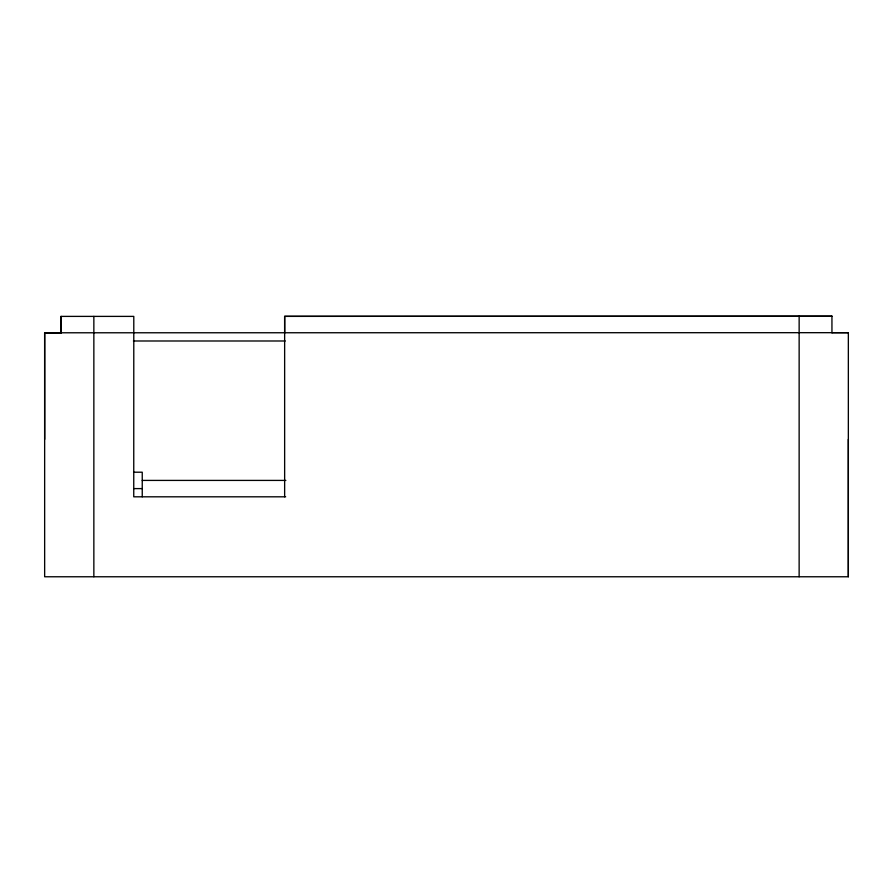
<?xml version="1.0" encoding="UTF-8"?>
<svg xmlns="http://www.w3.org/2000/svg" width="893" height="893" viewBox="0 0 893 893"><rect width="100%" height="100%" fill="white"/><g stroke="black" fill="none" stroke-linecap="round" stroke-linejoin="round"><path stroke-width="1.34" d="M44.65 332.788L44.65 576.766L848.339 576.766L848.35 332.676L44.65 332.788L44.65 439.401M285.671 496.809L133.749 496.809L133.794 316.39L61.048 316.39L61.092 332.855L44.695 332.899M93.854 316.39L93.854 576.766M284.644 496.809L284.644 316.356L831.941 316.234L284.644 316.356L284.655 332.799M799.135 576.766L799.146 316.234M831.952 332.676L848.35 332.687M133.414 340.992L285.224 340.992M134.039 472.207L142.244 472.207L142.244 496.809M142.244 480.412L285.838 480.412M134.039 488.605L142.244 488.605M848.339 439.345L848.339 576.766M831.941 316.234L831.952 332.765M61.048 316.39L61.048 333"/></g></svg>
